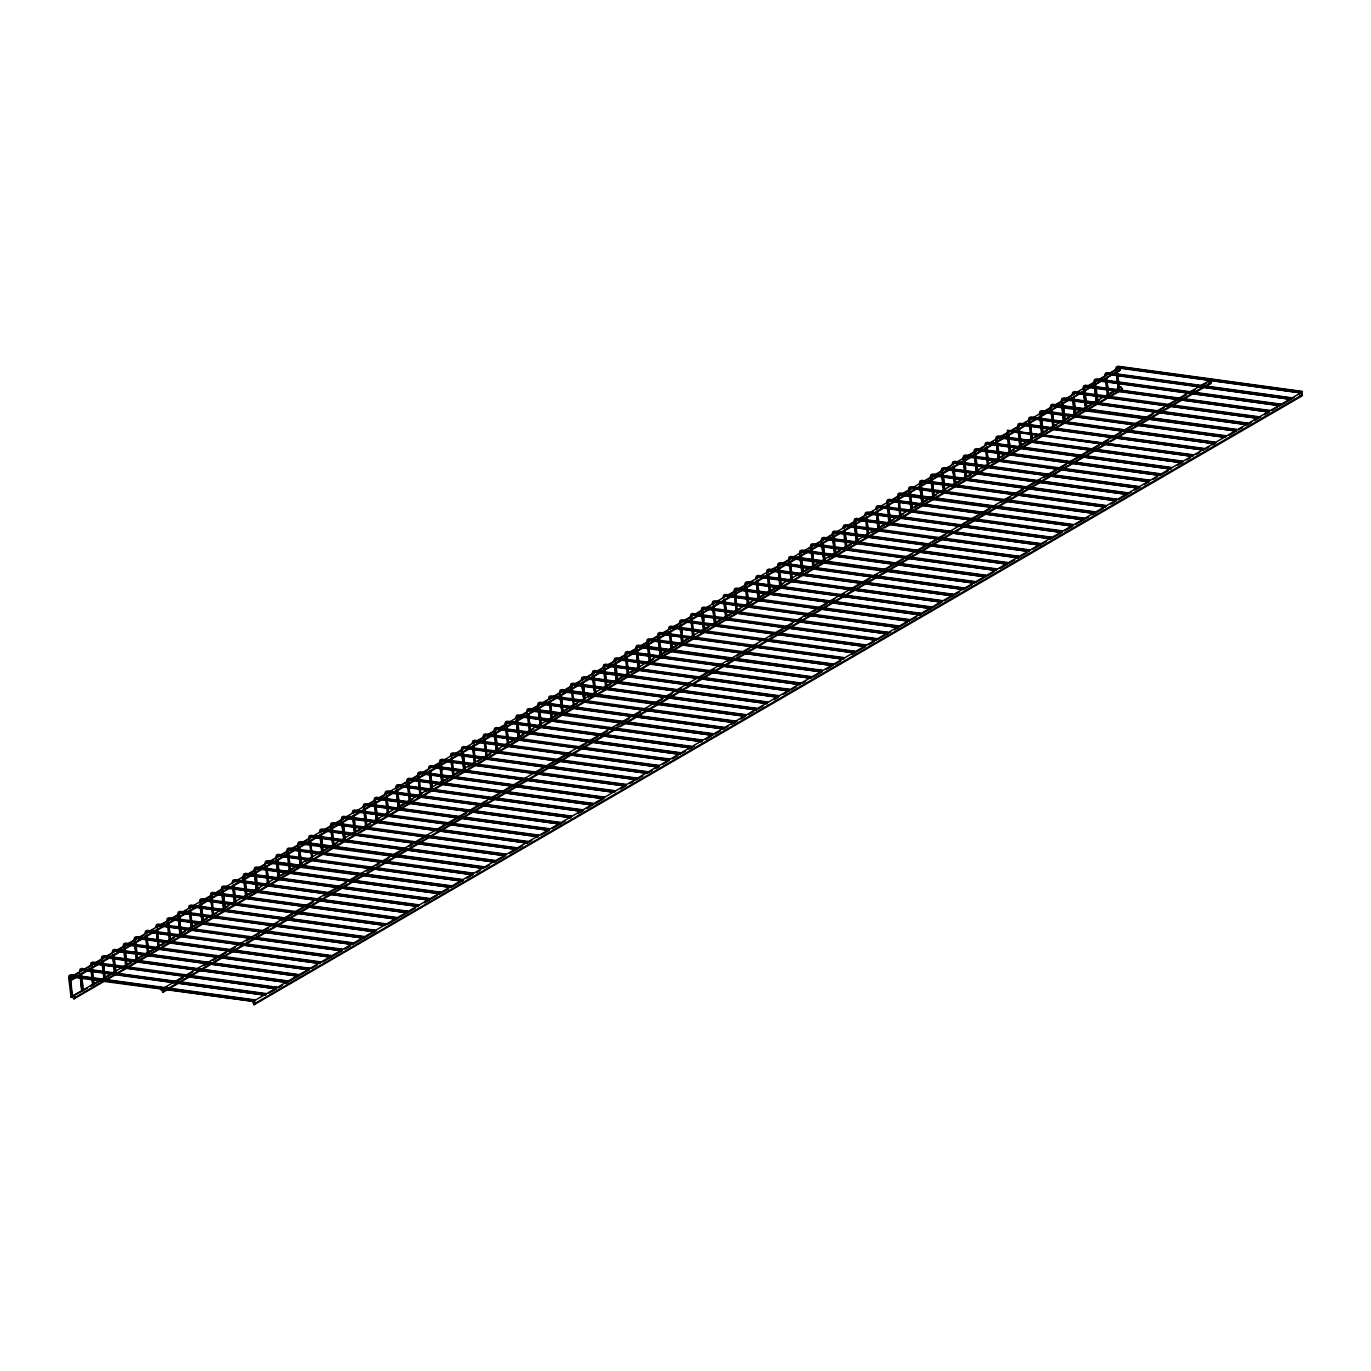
<?xml version="1.0" encoding="UTF-8"?>
<svg xmlns="http://www.w3.org/2000/svg" width="1371" height="1371" viewBox="0 0 1371 1371"><rect width="100%" height="100%" fill="white"/><g stroke="black" fill="none" stroke-linecap="round" stroke-linejoin="round"><path stroke-width="1.5" d="M254.081 1000.967L254.886 999.87L254.303 1001.481L70.692 975.963L68.927 978.02M264.997 994.643L265.803 993.529L265.203 995.14L81.609 969.623L79.844 971.696M275.897 988.302L276.702 987.206L276.119 988.799L92.508 963.282L90.743 965.355M286.813 981.962L287.619 980.865L287.019 982.459L103.425 956.941L101.643 959.015L103.836 978.157L105.224 977.712M297.713 975.621L298.518 974.524L297.935 976.118L114.324 950.6L112.559 952.674M308.629 969.28L309.435 968.183L308.835 969.794L125.241 944.259L123.459 946.333M319.529 962.939L320.334 961.842L319.751 963.453L136.14 937.935L134.375 939.992L136.552 959.134L134.804 945.219M330.445 956.598L331.251 955.501L330.651 957.112L147.057 931.595L145.275 933.651M341.345 950.257L342.15 949.16L341.568 950.771L157.956 925.254L156.191 927.31M352.244 943.933L353.05 942.82L352.467 944.43L168.873 918.913L167.091 920.969M363.161 937.593L363.966 936.496L363.384 938.09L179.772 912.572L178.007 914.646M374.06 931.252L374.866 930.155L374.283 931.749L190.689 906.231L188.907 908.305M384.977 924.911L385.782 923.814L385.2 925.408L201.588 899.89L199.823 901.964M395.876 918.57L396.682 917.473L396.099 919.067L212.505 893.549M406.793 912.229L407.598 911.132L407.016 912.743L223.404 887.208M417.692 905.888L418.498 904.791L417.915 906.402L234.321 880.885M428.609 899.547L429.414 898.451L428.832 900.062L245.22 874.544M439.508 893.207L440.314 892.11L439.731 893.721L256.12 868.203L254.355 870.259M450.425 886.883L451.23 885.769L450.648 887.38L267.037 861.862L265.271 863.936M461.324 880.542L462.13 879.445L461.547 881.039L277.936 855.521L276.171 857.595M472.241 874.201L473.046 873.104L472.447 874.698L288.853 849.18L287.087 851.254M483.14 867.86L483.946 866.763L483.363 868.357L299.752 842.839L297.987 844.913L300.163 864.056L301.551 863.61M494.057 861.519L494.862 860.422L494.263 862.033L310.669 836.499L308.903 838.572L311.748 857.698M504.956 855.178L505.762 854.082L505.179 855.693L321.568 830.175L319.803 832.231M515.873 848.838L516.678 847.741L516.079 849.352L332.485 823.834L330.719 825.89L332.896 845.033L334.284 844.605M526.772 842.497L527.578 841.4L526.995 843.011L343.384 817.493L341.619 819.55M537.689 836.173L538.495 835.059L537.895 836.67L354.301 811.152L352.536 813.226M548.589 829.832L549.394 828.735L548.811 830.329L365.2 804.811L363.435 806.885L365.611 826.028L366.64 825.428M559.505 823.491L560.311 822.394L559.711 823.988L376.117 798.47L374.352 800.544M570.405 817.15L571.21 816.053L570.627 817.647L387.016 792.13M581.321 810.809L582.127 809.713L581.527 811.306L397.933 785.789M592.221 804.469L593.026 803.372L592.443 804.983L408.832 779.448M603.137 798.128L603.943 797.031L603.343 798.642L419.749 773.124M614.037 791.787L614.842 790.69L614.259 792.301L430.648 766.783M624.953 785.446L625.759 784.349L625.159 785.96L441.565 760.442L439.8 762.499M635.853 779.122L636.658 778.008L636.075 779.619L452.464 754.101L450.699 756.175M646.769 772.781L647.575 771.684L646.975 773.278L463.381 747.761L461.599 749.834M657.669 766.44L658.474 765.344L657.891 766.937L474.28 741.42L472.515 743.493M668.585 760.1L669.391 759.003L668.791 760.597L485.197 735.079L483.415 737.152L486.259 756.278M679.485 753.759L680.29 752.662L679.708 754.273L496.096 728.738L494.331 730.812M690.384 747.418L691.19 746.321L690.607 747.932L507.013 722.414L505.231 724.471M701.301 741.077L702.106 739.98L701.524 741.591L517.912 716.073L516.147 718.13M712.2 734.736L713.006 733.639L712.423 735.25L528.829 709.732L527.047 711.789M723.117 728.412L723.922 727.298L723.34 728.909L539.728 703.392L537.963 705.465L540.14 724.591L538.392 710.692M734.016 722.071L734.822 720.975L734.239 722.568L550.645 697.051L548.863 699.124M744.933 715.731L745.738 714.634L745.156 716.228L561.544 690.71L559.779 692.783L561.956 711.926L563.344 711.48M755.832 709.39L756.638 708.293L756.055 709.887L572.461 684.369L570.679 686.443L573.524 705.568M766.749 703.049L767.554 701.952L766.972 703.546L583.361 678.028M777.648 696.708L778.454 695.611L777.871 697.222L594.277 671.687M788.565 690.367L789.37 689.27L788.788 690.881L605.177 665.363M799.464 684.026L800.27 682.929L799.687 684.54L616.076 659.023L614.311 661.079M810.381 677.685L811.186 676.589L810.587 678.199L626.993 652.682L625.227 654.738L627.181 673.487M821.28 671.362L822.086 670.248L821.503 671.859L637.892 646.341L636.127 648.414M832.197 665.021L833.002 663.924L832.403 665.518L648.809 640L647.043 642.074M843.096 658.68L843.902 657.583L843.319 659.177L659.708 633.659L657.943 635.733L660.119 654.875L658.371 640.96M854.013 652.339L854.819 651.242L854.219 652.836L670.625 627.318L668.859 629.392M864.912 645.998L865.718 644.901L865.135 646.512L681.524 620.977L679.759 623.051M875.829 639.657L876.635 638.56L876.035 640.171L692.441 614.654L690.676 616.71M886.729 633.316L887.534 632.22L886.951 633.83L703.34 608.313L701.575 610.369M897.645 626.975L898.451 625.879L897.851 627.49L714.257 601.972L712.492 604.028M908.545 620.652L909.35 619.538L908.767 621.149L725.156 595.631L723.391 597.705M919.461 614.311L920.267 613.214L919.667 614.808L736.073 589.29L734.308 591.364M930.361 607.97L931.166 606.873L930.583 608.467L746.972 582.949M941.277 601.629L942.083 600.532L941.483 602.126L757.889 576.608M952.177 595.288L952.982 594.191L952.399 595.785L768.788 570.267M963.093 588.947L963.899 587.851L963.299 589.461L779.705 563.927M973.993 582.606L974.798 581.51L974.215 583.121L790.604 557.603L788.839 559.659L791.016 578.802L792.404 578.373M984.909 576.266L985.715 575.169L985.115 576.78L801.521 551.262L799.739 553.318L801.932 572.461L800.167 558.563M995.809 569.925L996.614 568.828L996.032 570.439L812.42 544.921L810.655 546.978M1006.725 563.601L1007.531 562.487L1006.931 564.098L823.337 538.58L821.555 540.654L823.748 559.796L825.136 559.351M1017.625 557.26L1018.43 556.163L1017.848 557.757L834.236 532.239L832.471 534.313L834.648 553.456L836.036 553.01M1028.541 550.919L1029.347 549.822L1028.747 551.416L845.153 525.898L843.371 527.972M1039.441 544.578L1040.246 543.482L1039.664 545.075L856.052 519.558L854.287 521.631L856.464 540.774L857.852 540.328M1050.34 538.237L1051.146 537.141L1050.563 538.752L866.969 513.217L865.187 515.29M1061.257 531.897L1062.062 530.8L1061.48 532.411L877.868 506.893L876.103 508.949M1072.156 525.556L1072.962 524.459L1072.379 526.07L888.785 500.552L887.003 502.609L888.819 521.597L889.848 521.734M1083.073 519.215L1083.878 518.118L1083.296 519.729L899.684 494.211L897.919 496.268M1093.972 512.891L1094.778 511.777L1094.195 513.388L910.601 487.87L908.819 489.944M1104.889 506.55L1105.694 505.453L1105.112 507.047L921.501 481.529M1115.788 500.209L1116.594 499.113L1116.011 500.706L932.417 475.189M1126.705 493.868L1127.51 492.772L1126.928 494.365L943.317 468.848M1137.604 487.528L1138.41 486.431L1137.827 488.025L954.216 462.507M1148.521 481.187L1149.326 480.09L1148.744 481.701L965.133 456.166L963.367 458.24M1159.42 474.846L1160.226 473.749L1159.643 475.36L976.032 449.842L974.267 451.899L976.443 471.041L977.831 470.613L976.443 471.041M1170.337 468.505L1171.142 467.408L1170.543 469.019L986.949 443.501L985.183 445.558M1181.236 462.181L1182.042 461.067L1181.459 462.678L997.848 437.16L996.083 439.217M1192.153 455.84L1192.959 454.726L1192.359 456.337L1008.765 430.82L1007 432.893M1203.053 449.499L1203.858 448.403L1203.275 449.996L1019.664 424.479L1017.899 426.552M1213.969 443.159L1214.775 442.062L1214.175 443.656L1030.581 418.138L1028.816 420.212L1030.992 439.354L1032.38 438.909M1224.869 436.818L1225.674 435.721L1225.091 437.315L1041.48 411.797L1039.715 413.871M1235.785 430.477L1236.591 429.38L1235.991 430.991L1052.397 405.456L1050.632 407.53L1052.808 426.672L1054.196 426.244M1246.685 424.136L1247.49 423.039L1246.907 424.65L1063.296 399.132L1061.531 401.189L1063.707 420.331M1257.601 417.795L1258.407 416.698L1257.807 418.309L1074.213 392.791L1072.448 394.848M1268.501 411.454L1269.306 410.357L1268.723 411.968L1085.112 386.451L1083.347 388.507L1085.524 407.65L1086.912 407.221M1279.417 405.131L1280.223 404.017L1279.623 405.627L1096.029 380.11M1290.317 398.79L1291.122 397.693L1290.539 399.287L1106.928 373.769M1301.233 392.449L1302.039 391.352L1301.439 392.946L1117.845 367.428L1116.08 369.502L1118.256 388.644L1119.267 388.044M87.144 988.371L70.744 997.008L73.606 995.5L75.251 997.368L74 998.842L72.355 996.974L70.469 976.872L254.698 1001.515M71.446 976.512L72.8 979.511L70.178 978.003M79.604 971.131L80.118 969.091L81.883 968.474L265.408 993.495M80.855 971.096L81.266 969.52M81.095 971.662L82.363 970.188L265.597 995.175M90.503 964.79L91.034 962.768L92.782 962.134L276.308 987.171M91.994 965.321L92.285 964.19M101.42 958.449L101.934 956.427L103.699 955.793L287.225 980.831M102.671 958.415L104.436 956.341L287.824 981.362M102.911 958.98L104.179 957.506L287.413 982.493M112.319 952.108L112.85 950.086L114.598 949.452L298.124 974.49M113.587 952.074L115.353 950.017L298.741 975.021M123.236 945.767L123.75 943.745L125.515 943.111L309.041 968.149M124.727 946.298L125.018 945.167M134.135 939.426L134.666 937.404L136.415 936.77L319.94 961.808M135.626 939.958L136.894 938.484L320.129 963.487M145.052 933.085L145.566 931.063L147.314 930.429L330.857 955.467M146.543 933.617L147.794 932.143L331.045 957.147M155.951 926.762L156.483 924.722L158.231 924.088L341.756 949.126M157.442 927.293L158.71 925.802L341.945 950.806M166.868 920.421L167.382 918.381L169.13 917.765L352.673 942.785M168.359 920.952L169.61 919.478L352.861 944.465M177.767 914.08L178.299 912.041L180.047 911.424L363.572 936.444M179.258 914.611L180.526 913.137L363.761 938.124M162.549 988.954L164.194 990.822L162.943 992.296L161.589 989.296L1209.702 380.418L1210.782 381.052L1211.056 383.417L1186.035 397.744M188.684 907.739L189.198 905.717L190.946 905.083L374.489 930.121M190.175 908.27L191.426 906.797L374.677 931.783M199.583 901.398L200.115 899.376L201.863 898.742L385.388 923.78M210.5 895.057L211.014 893.035L212.762 892.401L396.305 917.439M210.723 895.623L211.134 894.046L213.516 892.967L396.905 917.97M211.991 895.589L213.242 894.115L396.493 919.118M221.399 888.716L221.931 886.694L223.679 886.06L407.204 911.098M222.89 889.248L224.159 887.774L407.393 912.778M232.316 882.376L232.83 880.353L234.578 879.719L418.121 904.757M232.539 882.941L232.95 881.364L235.332 880.285L418.721 905.306M243.455 876.6L243.867 875.024L246.249 873.944L429.637 898.965M244.466 876.018L244.878 874.441M244.706 876.566L245.975 875.092L429.209 900.096M254.132 869.711L254.646 867.672L256.394 867.038L439.937 892.075M255.383 869.677L257.148 867.603L440.537 892.624M265.031 863.37L265.563 861.331L267.311 860.714L450.836 885.735M266.282 863.336L268.065 861.262L451.453 886.283M277.439 857.561L278.69 856.087L461.941 881.073M286.847 850.688L287.379 848.666L289.127 848.032L472.652 873.07M288.338 851.22L289.607 849.746L472.841 874.732M253.669 1001.378L255.314 1003.246L254.046 1004.72L252.692 1001.721L1300.805 392.843L1301.884 393.477L1302.159 395.842L254.046 1004.72M297.764 844.347L298.278 842.325L300.026 841.691L483.569 866.729M299.015 844.313L300.78 842.257L484.169 867.26M308.664 838.007L309.195 835.984L310.943 835.35L494.468 860.388M309.915 837.972L310.326 836.396M310.154 838.538L311.423 837.064L494.657 862.068M319.563 831.666L320.094 829.644L321.842 829.009L505.385 854.047M321.071 832.197L321.362 831.083M330.48 825.325L331.011 823.303L332.759 822.669L516.284 847.706M331.971 825.856L333.239 824.382L516.473 849.386M341.379 819.001L341.91 816.962L343.658 816.328L527.201 841.366M342.647 818.967L344.412 816.893L527.801 841.914M342.887 819.532L344.138 818.041L527.389 843.045M352.296 812.66L352.827 810.621L354.575 810.004L538.1 835.025M353.787 813.192L354.078 812.06M363.195 806.319L363.726 804.28L365.474 803.663L549 828.684M364.686 806.851L365.954 805.377L549.205 830.363M374.112 799.979L374.626 797.956L376.391 797.322L559.916 822.36M375.363 799.944L377.128 797.871L560.516 822.891M385.011 793.638L385.542 791.615L387.29 790.981L570.816 816.019M385.251 794.203L385.662 792.627L388.044 791.547L571.433 816.55M386.502 794.169L387.77 792.695L571.022 817.682M395.928 787.297L396.442 785.275L398.207 784.64L581.732 809.678M397.419 787.828L398.687 786.354L581.921 811.358M406.827 780.956L407.358 778.934L409.106 778.3L592.632 803.337M407.067 781.521L407.478 779.945L409.86 778.865L593.249 803.869M408.318 781.487L409.586 780.013L592.838 805.017M417.744 774.615L418.258 772.593L420.023 771.959L603.548 796.997M417.984 775.181L418.378 773.604L420.76 772.524L604.148 797.545M419.235 775.146L420.503 773.672L603.737 798.676M428.643 768.274L429.174 766.252L430.922 765.618L614.448 790.656M428.883 768.84L429.294 767.263L431.676 766.183L615.065 791.204M439.56 761.95L440.074 759.911L441.839 759.277L625.365 784.315M441.051 762.482L442.319 760.991L625.553 785.994M450.459 755.61L450.99 753.57L452.738 752.953L636.264 777.974M451.95 756.141L453.218 754.667L636.452 779.653M461.376 749.269L461.89 747.246L463.655 746.612L647.181 771.65M472.275 742.928L472.806 740.906L474.555 740.271L658.08 765.309M473.766 743.459L475.034 741.985L658.269 766.972M483.192 736.587L483.706 734.565L485.454 733.931L668.997 758.968M484.683 737.118L485.951 735.644L669.185 760.631M494.091 730.246L494.623 728.224L496.371 727.59L679.896 752.628M495.359 730.212L497.125 728.155L680.513 753.159M506.259 723.871L508.024 721.814L691.412 746.835M506.499 724.436L507.75 722.963L691.001 747.966M515.907 717.564L516.439 715.542L518.187 714.908L701.712 739.946M517.398 718.096L518.666 716.622L701.901 741.625M526.824 711.241L527.338 709.201L529.086 708.567L712.629 733.605M528.075 711.206L529.84 709.133L713.228 734.153M537.723 704.9L538.255 702.86L540.003 702.243L723.528 727.264M539.214 705.431L540.482 703.957L723.717 728.944M548.64 698.559L549.154 696.519L550.902 695.902L734.445 720.923M550.131 699.09L551.382 697.616L734.633 722.603M559.539 692.218L560.071 690.196L561.819 689.562L745.344 714.599M560.808 692.184L562.573 690.11L745.961 715.131M570.456 685.877L570.97 683.855L572.718 683.221L756.261 708.259M571.707 685.843L572.118 684.266M571.947 686.408L573.198 684.934L756.449 709.921M581.355 679.536L581.887 677.514L583.635 676.88L767.16 701.918M581.595 680.102L582.007 678.525L584.389 677.445L767.777 702.449M582.846 680.067L583.138 678.936M592.272 673.195L592.786 671.173L594.534 670.539L778.077 695.577M593.523 673.161L593.934 671.584M603.171 666.854L603.703 664.832L605.451 664.198L788.976 689.236M603.411 667.42L603.823 665.843L606.205 664.764L789.593 689.784M604.422 666.837L604.834 665.261M604.662 667.386L605.931 665.912L789.165 690.915M614.088 660.531L614.602 658.491L616.35 657.857L799.893 682.895M615.579 661.062L615.87 659.931M624.987 654.19L625.519 652.15L627.267 651.516L810.792 676.554M626.478 654.721L627.747 653.23L810.981 678.234M635.904 647.849L636.418 645.81L638.166 645.193L821.709 670.213M637.155 647.815L638.92 645.741L822.309 670.762M646.804 641.508L647.335 639.486L649.083 638.852L832.608 663.89M648.294 642.039L649.563 640.565L832.797 665.552M657.72 635.167L658.234 633.145L659.982 632.511L843.525 657.549M659.211 635.698L660.462 634.225L843.713 659.211M668.62 628.826L669.151 626.804L670.899 626.17L854.424 651.208M670.111 629.358L671.379 627.884L854.613 652.87M679.519 622.485L680.05 620.463L681.798 619.829L865.341 644.867M681.027 623.017L682.278 621.543L865.529 646.546M690.436 616.145L690.967 614.122L692.715 613.488L876.24 638.526M701.335 609.804L701.866 607.781L703.614 607.147L887.14 632.185M702.826 610.335L704.094 608.861L887.345 633.865M712.252 603.48L712.783 601.441L714.531 600.806L898.056 625.844M713.743 604.011L715.011 602.52L898.245 627.524M723.151 597.139L723.682 595.1L725.43 594.483L908.956 619.503M734.068 590.798L734.582 588.759L736.347 588.142L919.872 613.163M735.319 590.764L737.084 588.69L920.472 613.711M735.559 591.329L736.827 589.856L920.061 614.842M745.207 585.023L745.618 583.446L748 582.349L931.389 607.37M746.235 584.423L746.647 582.846M746.458 584.989L747.726 583.515L930.978 608.501M755.884 578.116L756.398 576.094L758.163 575.46L941.688 600.498M756.124 578.682L756.518 577.105L758.9 576.026L942.288 601.029M757.135 578.082L757.546 576.505M767.023 572.341L767.434 570.764L769.817 569.685L953.205 594.688M768.051 571.741L768.446 570.165M768.274 572.307L769.542 570.833L952.794 595.837M777.7 565.435L778.214 563.412L779.979 562.778L963.505 587.816M777.94 566L778.334 564.424L780.716 563.344L964.104 588.348M779.191 565.966L780.459 564.492L963.693 589.496M788.599 559.094L789.13 557.072L790.878 556.437L974.404 581.475M789.867 559.077L791.633 557.003L975.021 582.024M799.516 552.77L800.03 550.731L801.795 550.097L985.321 575.135M801.007 553.301L802.275 551.81L985.509 576.814M810.415 546.429L810.947 544.39L812.695 543.773L996.22 568.794M811.906 546.96L813.174 545.487L996.409 570.473M821.332 540.088L821.846 538.049L823.611 537.432L1007.137 562.453M822.583 540.054L824.348 537.98L1007.736 563.001M822.823 540.62L824.091 539.146L1007.325 564.132M832.231 533.747L832.763 531.725L834.511 531.091L1018.036 556.129M833.499 533.713L833.894 532.137M833.722 534.279L834.99 532.805L1018.225 557.791M843.148 527.407L843.662 525.384L845.41 524.75L1028.953 549.788M844.639 527.938L844.93 526.807M854.047 521.066L854.579 519.043L856.327 518.409L1039.852 543.447M855.315 521.031L857.081 518.975L1040.469 543.979M855.538 521.597L856.806 520.123L1040.041 545.11M864.964 514.725L865.478 512.703L867.226 512.069L1050.769 537.106M866.215 514.691L867.98 512.634L1051.368 537.638M875.863 508.384L876.395 506.362L878.143 505.728L1061.668 530.766M877.354 508.915L877.646 507.801M886.78 502.043L887.294 500.021L889.042 499.387L1072.585 524.425M888.271 502.574L889.522 501.101L1072.773 526.104M897.679 495.719L898.211 493.68L899.959 493.046L1083.484 518.084M898.948 495.685L900.713 493.611L1084.101 518.632M908.596 489.378L909.11 487.339L910.858 486.722L1094.401 511.743M910.087 489.91L911.338 488.436L1094.589 513.422M919.495 483.038L920.027 480.998L921.775 480.381L1105.3 505.402M919.735 483.603L920.147 482.026L922.529 480.93L1105.917 505.95M920.986 483.569L922.255 482.095L1105.489 507.081M930.412 476.697L930.926 474.674L932.674 474.04L1116.217 499.078M930.635 477.262L931.046 475.686L933.428 474.589L1116.817 499.61M931.903 477.228L933.154 475.754L1116.405 500.741M941.311 470.356L941.843 468.334L943.591 467.7L1127.116 492.737M941.551 470.921L941.963 469.345L944.345 468.265M942.802 470.887L944.071 469.413L1127.305 494.4M952.228 464.015L952.742 461.993L954.49 461.359L1138.033 486.397M952.451 464.58L952.862 463.004L955.244 461.924L1138.633 486.928M963.128 457.674L963.659 455.652L965.407 455.018L1148.932 480.056M964.618 458.205L965.887 456.732L1149.121 481.735M974.044 451.333L974.558 449.311L976.306 448.677L1159.849 473.715M975.535 451.864L976.786 450.391L1160.037 475.394M984.944 445.009L985.475 442.97L987.223 442.336L1170.748 467.374M986.195 444.975L987.977 442.902L1171.348 467.922M997.111 438.634L998.876 436.561L1182.265 461.581M997.351 439.2L998.602 437.726L1181.853 462.713M1008.251 432.859L1009.519 431.385L1192.753 456.372M1017.659 425.987L1018.19 423.965L1019.938 423.331L1203.481 448.368M1018.927 425.953L1020.692 423.879L1204.081 448.9M1028.576 419.646L1029.107 417.624L1030.855 416.99L1214.38 442.028M1029.827 419.612L1031.609 417.555L1214.98 442.559M1030.067 420.177L1031.335 418.703L1214.569 443.69M1039.475 413.305L1040.006 411.283L1041.754 410.649L1225.297 435.687M1040.983 413.836L1042.234 412.363L1225.485 437.349M1050.392 406.964L1050.923 404.942L1052.671 404.308L1236.196 429.346M1051.643 406.93L1053.425 404.873L1236.796 429.877M1061.291 400.623L1061.822 398.601L1063.57 397.967L1247.096 423.005M1062.782 401.155L1064.05 399.681L1247.302 424.684M1072.208 394.282L1072.722 392.26L1074.487 391.626L1258.012 416.664M1073.699 394.814L1073.99 393.7M1083.107 387.959L1083.638 385.919L1085.386 385.285L1268.912 410.323M1084.375 387.924L1086.14 385.851L1269.529 410.872M1084.598 388.49L1085.866 386.999L1269.118 412.003M1094.024 381.618L1094.538 379.578L1096.303 378.962L1279.829 403.982M1094.264 382.183L1094.658 380.607L1097.04 379.51L1280.428 404.531M1095.275 381.584L1095.686 380.007M1095.515 382.149L1096.783 380.675L1280.017 405.662M1104.923 375.277L1105.454 373.238L1107.202 372.621L1290.728 397.641M1105.163 375.843L1105.574 374.266L1107.957 373.169L1291.345 398.19M1106.414 375.808L1106.705 374.677M1115.84 368.936L1116.354 366.914L1118.119 366.28L1301.645 391.318M1109.927 373.769L1117.622 368.336L1120.244 369.862L1028.319 424.016M1117.331 371.027L1119.49 388.439L1120.758 386.965L1122.403 388.833L1121.135 390.307M1208.434 381.892L1209.702 380.418M1299.537 394.317L1300.805 392.843M80.255 976.923L81.66 990.667L82.688 990.822M83.408 990.393L81.335 973.77M125.429 965.081L126.303 965.458M147.245 952.399L148.119 952.776M178.436 919.872L179.824 933.617L180.852 933.771L179.498 916.719M192.334 927.242L190.723 927.293L192.334 927.242L190.415 910.378M200.252 907.191L202 921.106L200.063 904.089M211.151 900.85L212.539 914.611L213.568 914.748L211.991 897.148M221.845 892.59L223.456 908.27L224.484 908.407M232.967 888.168L234.355 901.929L235.384 902.067M254.783 875.503L256.171 889.248L257.2 889.385M267.808 882.496L268.836 882.633M461.753 879.411L278.21 854.373L276.462 855.007L275.948 857.029L277.987 876.566L279.735 876.292M298.415 850.14L300.163 864.056M312.468 857.269L310.394 840.646M320.231 837.458L321.619 851.22L322.648 851.357M343.59 838.298L344.464 838.675M387.222 812.952L388.096 813.329M396.579 793.089L398.344 807.005L396.168 787.862L396.562 786.286L398.944 785.206L582.332 810.21M409.038 800.27L410.495 800.458L408.558 783.595M440.211 767.743L441.616 781.487L442.627 781.624L441.291 764.59M450.905 759.465L452.876 775.318L450.939 758.3M453.544 775.301L452.67 774.906M462.027 755.061L463.792 768.977L461.856 751.959M472.944 748.72L474.332 762.482L475.36 762.619L473.783 745.019M494.76 736.038L496.148 749.8L497.176 749.937M507.784 743.031L508.812 743.185M516.576 723.357L517.964 737.118L518.992 737.255M529.6 730.366L530.628 730.503M560.208 698.01L561.956 711.926M574.26 705.14L572.187 688.516M583.549 698.85L584.44 699.227M594.466 692.509L596.059 692.475M605.365 686.168L606.256 686.545M628.072 673.864L626.496 656.281M648.997 660.822L650.454 661.011L648.534 644.147M670.813 648.14L672.27 648.329L670.35 631.465M681.061 636.007L681.576 642.039L682.604 642.176L681.267 625.125M702.003 615.596L703.392 629.358L704.42 629.495L703.083 612.443M712.697 607.336L714.668 623.171L712.731 606.171M715.336 623.154L714.445 622.777M734.719 596.591L736.124 610.335L737.152 610.489L735.559 592.889M756.535 583.909L757.94 597.67L758.968 597.807M769.559 590.901L770.588 591.038M778.351 571.227L779.756 584.989L780.785 585.126M833.122 541.476L834.648 553.456M845.341 546.721L846.215 547.098M867.158 534.039L868.032 534.416M910.79 508.675L912.246 508.881L910.327 492.018M920.164 488.83L921.912 502.746L919.975 485.728M927.087 500.261L923.146 502.54L921.226 485.677M941.757 474.212L943.368 489.91L944.396 490.047L943.042 472.995M952.879 469.807L954.644 483.723L952.691 466.706M963.796 463.467L965.184 477.228L966.212 477.365L964.858 460.313M1181.665 461.033L998.122 436.012L996.374 436.629L995.86 438.669L998.259 458.36L999.51 458.171L997.351 440.759M1018.327 431.779L1019.716 445.524L1021.464 445.249M1040.143 419.098L1041.532 432.859L1042.56 432.996M1063.348 420.177L1061.959 406.416M1065.096 419.903L1063.022 403.263M1072.859 400.075L1074.264 413.836L1075.292 413.973M1097.828 400.88L1095.755 384.257M1107.134 394.574L1108.008 394.968M73.297 975.449L1118.599 367.994M73.88 975.844L79.432 972.622M88.687 967.24L92.388 965.098M97.941 961.876L101.643 959.717M107.178 956.495L110.88 954.336M116.432 951.114L125.686 945.75M131.239 942.511L134.941 940.369M140.493 937.147L144.195 934.988M149.73 931.766L153.432 929.607M162.686 924.243L168.239 921.021M173.791 917.782L179.344 914.56M183.046 912.418L186.747 910.258M199.686 902.735L212.642 895.212M216.344 893.052L221.896 889.83M242.239 878.006L245.94 875.863M249.642 873.704L255.195 870.482M260.747 867.26L264.449 865.101M270.001 861.879L273.686 859.737M284.791 853.276L288.493 851.134M294.045 847.912L299.598 844.673M303.299 842.531L307.001 840.372M312.537 837.15L316.238 835.008M327.343 828.547L332.896 825.325M336.598 823.183L342.15 819.944M345.852 817.802L349.554 815.642M369.896 803.817L375.448 800.595M379.15 798.453L384.703 795.214M405.045 783.389L408.747 781.247M414.299 778.025L418.001 775.866M423.553 772.644L427.255 770.502M432.808 767.263L442.045 761.899M456.851 753.296L462.404 750.074M466.106 747.915L469.807 745.773M477.194 741.471L484.597 737.17M490.15 733.931L495.702 730.709M499.404 728.567L504.956 725.345M516.062 718.884L527.15 712.44M532.702 709.218L538.255 705.979M543.807 702.757L547.509 700.615M553.061 697.376L560.448 693.092M567.851 688.79L571.553 686.631M575.254 684.489L580.807 681.25M586.36 678.028L595.014 672.253L778.265 697.256M597.465 671.584L603 668.363M610.403 664.061L615.956 660.822M621.509 657.6L625.21 655.458M630.763 652.236L636.315 648.997M640.017 646.855L649.254 641.474M654.807 638.252L658.508 636.11M664.061 632.871L667.763 630.729M673.315 627.507L678.868 624.268M686.254 619.966L691.807 616.744M697.359 613.523L701.061 611.38M706.613 608.141L710.315 605.999M728.806 595.254L736.21 590.952M739.912 588.793L743.613 586.651M749.166 583.412L752.868 581.27M775.061 568.365L778.762 566.223M782.464 564.064L789.867 559.762M808.359 549.017L812.06 546.858M817.613 543.636L821.315 541.494M826.867 538.272L832.42 535.033M850.911 524.288L856.464 521.066M860.165 518.906L863.867 516.764M869.42 513.542L873.121 511.383M893.464 499.558L899.016 496.336M902.718 494.177L908.27 490.955M919.375 484.511L924.928 481.272M928.613 479.13L932.314 476.988M936.016 474.829L941.569 471.607M947.121 468.385L950.823 466.226M961.928 459.782L965.63 457.623M971.165 454.401L974.867 452.259M980.419 449.02L984.121 446.877M989.673 443.656L993.375 441.496M1000.779 437.195L1008.182 432.893M1013.717 429.671L1019.27 426.45M1022.972 424.29L1026.673 422.148M1039.629 414.625L1050.734 408.164M1056.27 404.942L1061.822 401.72M1065.524 399.578L1071.077 396.339M1089.585 385.594L1095.121 382.372M1098.822 380.213L1104.375 376.991M73.091 978.397L1120.244 369.862M71.823 979.871L97.735 964.824M101.437 962.665L251.287 875.572M254.989 873.43L458.497 755.164M462.198 753.022L501.049 730.435M504.751 728.292L578.751 685.277M582.452 683.135L612.049 665.929M615.75 663.77L621.303 660.548M625.005 658.406L654.601 641.2M658.303 639.057L774.855 571.313M778.557 569.171L808.153 551.965M811.855 549.805L982.064 450.905M985.766 448.745L1024.617 426.175M73.606 995.5L1120.758 386.965M90.846 986.212L111.205 974.387M124.144 966.863L131.547 962.562M135.249 960.42L153.758 949.657M161.144 945.373L164.846 943.214M170.398 939.992L174.1 937.833M177.802 935.69L185.205 931.389M188.907 929.23L198.144 923.865M203.696 920.644L207.398 918.484M212.951 915.262L216.652 913.103M222.205 909.881L227.757 906.659M248.1 894.835L259.205 888.374M264.757 885.152L268.459 883.01M281.398 875.486L285.099 873.327M288.801 871.185L301.757 863.661M305.459 861.502L311.011 858.28M323.95 850.757L327.652 848.598M331.354 846.455L336.906 843.234M357.265 831.392L360.967 829.249M366.503 826.028L370.204 823.868M375.757 820.646L379.459 818.504M385.011 815.265L388.713 813.123M399.818 806.679L405.353 803.44M409.055 801.298L412.757 799.139M418.309 795.917L422.011 793.775M425.713 791.615L431.265 788.394M442.37 781.95L447.906 778.711M451.607 776.569L464.563 769.045M468.265 766.886L473.818 763.664M477.519 761.522L481.221 759.363M484.923 757.22L490.458 753.981M494.16 751.839L499.712 748.617M510.817 742.157L514.519 740.014M520.072 736.793L523.773 734.633M527.458 732.491L533.011 729.269M545.966 721.729L557.072 715.285M562.624 712.063L568.16 708.841M571.861 706.682L577.414 703.46M588.519 696.999L594.071 693.777M605.177 687.334L610.712 684.112M614.414 681.953L627.37 674.429M631.071 672.287L634.773 670.128M647.729 662.604L653.264 659.382M658.817 656.143L677.325 645.398M681.027 643.256L688.431 638.955M701.369 631.431L708.773 627.13M712.474 624.97L721.729 619.589M727.281 616.367L730.983 614.225M736.518 611.003L740.22 608.844M745.773 605.622L751.325 602.4M760.579 597.019L764.281 594.877M769.834 591.638L782.772 584.115M804.983 571.21L808.684 569.068M812.386 566.909L825.325 559.385M829.027 557.243L840.132 550.782M847.535 546.481L851.237 544.338M854.921 542.179L858.623 540.037M871.579 532.514L884.535 524.99M890.087 521.751L893.789 519.609M899.325 516.387L903.026 514.228M914.131 507.784L917.833 505.625M932.64 497.039L936.342 494.88M941.877 491.658L945.579 489.498M956.684 483.055L960.385 480.895M965.938 477.674L971.491 474.452M975.192 472.31L978.877 470.15M982.579 468.008L988.131 464.769M991.833 462.627L997.385 459.405M1001.087 457.246L1004.789 455.103M1008.49 452.944L1014.043 449.722M1017.745 447.58L1030.684 440.057M1034.385 437.897L1038.087 435.755M1043.639 432.516L1047.341 430.374M1051.043 428.215L1056.595 424.993M1062.131 421.771L1069.534 417.47M1076.938 413.168L1080.639 411.026M1086.192 407.787L1091.744 404.565M1095.446 402.423L1099.148 400.263M1104.683 397.042L1113.938 391.66M75.251 997.368L1122.403 388.833M74 998.842L136.894 962.288M140.596 960.146L170.193 942.94M173.894 940.78L203.491 923.591M207.192 921.432L246.043 898.862M249.745 896.703L357.06 834.339M360.762 832.197L399.612 809.627M403.297 807.468L530.954 733.279M534.656 731.137L562.418 715.011M566.12 712.851L573.506 708.55M577.208 706.408L693.76 638.663M697.462 636.521L727.076 619.315M730.777 617.173L736.313 613.951M740.014 611.792L769.628 594.586M773.313 592.443L880.628 530.08M884.329 527.938L923.18 505.351M926.882 503.208L1097.091 404.291M1100.793 402.149L1119.284 391.386M161.298 990.428L166.834 987.206M177.939 980.745L183.491 977.523M187.193 975.364L192.745 972.142M203.851 965.698L209.386 962.476M213.088 960.317L216.789 958.175M222.342 954.936L226.044 952.794M229.745 950.651L235.298 947.412M246.403 940.969L250.088 938.809M255.64 935.588L259.342 933.445M264.894 930.223L268.596 928.064M274.149 924.842L277.85 922.683M281.552 920.541L292.64 914.08M298.192 910.858L303.745 907.636M307.447 905.494L312.999 902.255M316.701 900.113L320.403 897.954M324.104 895.811L337.043 888.288M340.745 886.129L346.297 882.907M349.999 880.765L362.955 873.241M366.657 871.082L370.359 868.94M375.894 865.701L379.596 863.559M383.297 861.399L388.85 858.177M394.402 854.956L405.508 848.512M409.209 846.353L412.894 844.21M418.446 840.971L423.999 837.75M436.955 830.226L457.297 818.401M460.999 816.259L466.551 813.02M472.104 809.798L486.911 801.195M490.612 799.053L499.849 793.672M503.551 791.53L525.761 778.625M536.849 772.164L544.253 767.863M547.954 765.721L570.165 752.816M579.402 747.435L586.805 743.133M590.507 740.991L597.91 736.69M601.612 734.548L607.164 731.309M616.419 725.945L620.103 723.785M625.656 720.563L629.358 718.421M634.91 715.182L640.463 711.96M658.954 701.215L662.656 699.056M668.208 695.834L671.91 693.692M677.463 690.453L681.164 688.311M701.506 676.486L714.462 668.962M727.418 661.422L732.971 658.2M736.673 656.058L740.374 653.898M744.059 651.756L749.611 648.534M753.313 646.375L757.015 644.233M769.971 636.71L773.672 634.55M779.225 631.328L782.91 629.169M786.611 627.027L792.164 623.805M797.716 620.583L801.418 618.424M805.12 616.282L808.821 614.122M812.523 611.98L816.225 609.821M821.777 606.599L827.313 603.377M831.015 601.218L834.716 599.076M840.269 595.854L843.97 593.694M855.076 587.251L860.628 584.012M864.313 581.87L869.865 578.648M873.567 576.488L877.269 574.346M880.97 572.187L893.926 564.663M897.628 562.521L903.181 559.299M906.865 557.14L912.418 553.918M917.97 550.696L929.075 544.236M932.777 542.093L936.479 539.934M940.18 537.792L945.733 534.57M960.523 525.967L969.777 520.586M975.329 517.364L990.119 508.761M1001.224 502.317L1010.478 496.936M1017.882 492.635L1023.434 489.413M1027.136 487.253L1040.075 479.73M1043.777 477.588L1056.733 470.047M1060.434 467.905L1065.987 464.683M1069.671 462.524L1090.031 450.699M1093.732 448.557L1099.285 445.335M1102.987 443.176L1108.539 439.954M1114.075 436.732L1121.478 432.431M1125.18 430.271L1132.583 425.97M1136.285 423.828L1143.688 419.526M1149.241 416.304L1152.925 414.145M1156.627 412.003L1164.03 407.701M1167.732 405.542L1176.986 400.178M1182.539 396.939L1186.241 394.797M1191.793 391.575L1195.478 389.415M1201.03 386.194L1206.583 382.972M164.194 990.822L1211.347 382.286M162.943 992.296L266.54 932.091M270.241 929.932L309.092 907.362M312.794 905.203L429.346 837.475M433.047 835.333L462.644 818.127M466.346 815.968L549.6 767.589M553.301 765.446L582.898 748.24M586.599 746.081L616.213 728.892M619.898 726.733L625.45 723.511M629.152 721.369L821.572 609.547M825.256 607.387L986.229 513.851M989.913 511.709L995.466 508.487M999.168 506.327L1028.764 489.139M1032.466 486.979L1106.483 443.981M1110.184 441.822L1149.035 419.252M1152.72 417.092L1182.333 399.886M269.042 993.17L274.594 989.948M278.296 987.806L281.998 985.646M285.699 983.504L307.892 970.599M311.594 968.44L317.147 965.218M322.699 961.996L341.208 951.251M344.909 949.092L350.445 945.87M354.146 943.711L376.357 930.823M387.462 924.362L415.207 908.236M424.462 902.855L437.4 895.332M441.102 893.189L448.506 888.888M452.207 886.729L463.312 880.285M467.014 878.143L470.716 875.983M476.251 872.761L479.953 870.602M485.505 867.38L489.207 865.238M494.76 861.999L504.014 856.635M509.566 853.413L522.505 845.873M528.058 842.651L531.759 840.509M541.014 835.128L548.417 830.826M552.119 828.684L565.058 821.16M578.014 813.62L583.566 810.398M587.268 808.256L590.97 806.097M594.671 803.954L602.058 799.653M620.566 788.891L624.268 786.748M629.82 783.527L633.522 781.367M637.207 779.225L642.759 776.003M648.312 772.764L652.013 770.622M655.715 768.463L659.417 766.32M663.118 764.161L666.82 762.019M672.373 758.797L677.908 755.575M681.61 753.416L685.311 751.274M689.013 749.114L694.566 745.893M705.671 739.449L711.223 736.21M714.925 734.068L720.461 730.846M724.162 728.687L727.864 726.544M731.566 724.385L737.118 721.163M740.82 719.021L744.522 716.862M748.223 714.719L753.776 711.48M757.478 709.338L763.013 706.116M774.118 699.656L777.82 697.513M783.372 694.292L787.074 692.132M790.776 689.99L796.328 686.751M801.864 683.529L805.565 681.387M812.969 677.085L820.372 672.784M825.925 669.562L831.477 666.34M835.179 664.181L840.731 660.959M851.819 654.498L864.775 646.975M868.477 644.833L874.03 641.611M877.731 639.452L890.67 631.928M894.372 629.769L907.328 622.245M911.03 620.103L916.582 616.881M920.284 614.722L940.626 602.897M944.328 600.755L959.134 592.152M964.67 588.93L972.073 584.629M975.775 582.469L983.178 578.168M986.88 576.026L994.283 571.724M999.836 568.502L1014.626 559.899M1018.327 557.74L1027.582 552.359M1033.134 549.137L1046.09 541.614M1051.626 538.392L1060.88 533.011M1064.582 530.868L1071.985 526.567M1075.687 524.408L1088.625 516.884M1092.327 514.742L1103.432 508.281M1110.836 503.98L1114.537 501.837M1118.239 499.678L1131.178 492.155M1134.88 490.013L1140.432 486.791M1144.134 484.631L1147.835 482.489M1153.388 479.25L1157.09 477.108M1160.791 474.949L1168.195 470.664M1177.432 465.283L1182.984 462.061M1186.686 459.902L1190.388 457.76M1195.94 454.521L1199.642 452.379M1205.195 449.157L1208.896 446.997M1212.581 444.855L1216.283 442.696M1229.239 435.173L1234.791 431.951M1238.493 429.809L1242.195 427.649M1247.747 424.427L1251.449 422.268M1255.133 420.126L1260.686 416.904M1264.388 414.745L1268.089 412.602M1271.791 410.443L1277.344 407.221M1281.045 405.079L1293.984 397.539M255.314 1003.246L1302.45 394.711M1073.87 392.689L1258.612 417.212M1052.174 406.382L1236.385 431.025M1041.155 411.694L1225.897 436.218M1007.291 430.288L1192.564 454.692M1008.422 430.717L1193.164 455.241M964.79 456.063L1149.549 480.587M910.258 487.768L1095.001 512.291M899.462 495.12L1083.673 519.763M877.526 506.773L1062.285 531.314M844.81 525.796L1029.552 550.319M812.078 544.818L996.837 569.342M790.382 558.511L974.592 583.155M724.831 595.528L909.573 620.052M713.914 601.869L898.656 626.393M703.015 608.21L887.757 632.734M692.098 614.534L876.84 639.075M681.198 620.874L865.941 645.398M670.282 627.215L855.024 651.739M659.382 633.556L844.125 658.08M648.466 639.897L833.208 664.421M637.686 647.249L821.897 671.893M615.75 658.92L800.493 683.444M561.322 691.618L745.533 716.262M550.302 696.948L735.045 721.472M528.606 710.641L712.817 735.284M517.57 715.97L702.329 740.494M484.854 734.976L669.596 759.5M473.938 741.317L658.697 765.841M463.038 747.658L647.78 772.181M452.122 753.999L453.493 753.502M441.222 760.339L625.964 784.863M353.958 811.049L538.7 835.573M332.142 823.731L516.884 848.255M321.242 830.055L505.985 854.596M299.546 843.748L483.757 868.391M288.51 849.077L473.252 873.601M277.61 855.418L462.353 879.942M266.814 862.77L451.025 887.414M224.433 886.626L222.051 887.705L221.639 889.282L223.816 908.425M201.246 899.787L386.005 924.311M190.346 906.128L191.7 905.631M179.43 912.469L364.189 936.993M168.53 918.81L353.272 943.334M157.614 925.151L342.373 949.675M146.714 931.492L331.456 956.015M124.898 944.156L309.64 968.68M92.165 963.179L276.925 987.703M1074.401 413.596L1075.652 413.408M1041.686 432.619L1043.28 432.568M987.72 464.135L988.028 464.683M954.422 483.329L956.015 483.278M933.171 495.822L934.062 496.199L932.143 479.336M921.689 502.334L923.3 502.3M834.442 553.061L835.676 552.856M801.709 572.067L802.943 571.878L801.247 556.986M779.893 584.749L781.504 584.714M659.914 654.481L661.508 654.43L659.211 637.258M561.75 711.532L562.984 711.326M539.934 724.196L541.168 724.008M518.118 736.878L519.712 736.844M463.569 768.583L464.803 768.377L462.867 751.359M398.121 806.611L399.732 806.559L397.419 789.388M321.774 850.98L323.008 850.774M299.958 863.661L301.192 863.456M256.326 889.008L257.919 888.974L255.623 870.242L256.874 868.751L440.125 893.755M245.992 895.177L246.866 895.554L244.946 878.691M223.593 908.03L225.204 907.996L223.13 891.356M201.794 920.712L203.388 920.661M81.797 990.428L83.031 990.239M1094.898 389.33L1096.08 401.155L1097.108 401.309M1053.836 426.073L1052.808 426.672M1008.49 434.967L1010.564 451.59L1008.816 451.864L1009.844 452.019M898.348 501.512L899.736 515.256L900.764 515.393L899.187 497.81M876.532 514.176L877.92 527.938L878.948 528.075M813.86 565.538L812.472 565.966L813.5 566.103M792.044 578.219L791.016 578.802M746.698 587.096L748.772 603.72L747.024 604.011L748.052 604.148M724.659 599.23L726.596 616.247L725.208 616.676L726.236 616.813M636.555 653.641L637.943 667.386L638.972 667.54M614.739 666.323L616.127 680.067L617.156 680.205M573.883 704.985L572.872 705.585M552.067 717.667L550.679 718.096L551.708 718.25M484.923 739.226L486.996 755.849L485.608 756.295M432.448 787.554L430.7 787.828L429.123 770.965M418.189 778.488L419.8 794.169L420.828 794.306L419.235 776.723M374.763 805.771L376.168 819.532L377.196 819.669M353.17 820.372L354.352 832.197L355.38 832.334M290.652 869.951L288.904 870.242L289.932 870.379M168.599 923.06L170.672 939.683L169.284 940.112L167.348 923.111M156.62 932.554L158.008 946.298L159.036 946.436L157.459 928.853M112.988 957.901L114.376 971.662L115.404 971.799M91.172 970.582L92.56 984.327L93.588 984.481M1120.964 367.12L1300.136 391.558M1117.571 367.856L1301.833 392.98M1107.682 374.334L1290.934 399.321M1074.967 393.34L1258.201 418.344M1064.324 398.533L1247.713 423.553M1020.418 425.044L1203.669 450.031M987.703 444.05L1170.937 469.053M979.168 449.534L1160.449 474.263M954.97 463.072L1138.221 488.076M946.453 468.539L1127.733 493.269M889.796 499.952L1073.185 524.973M878.622 507.441L1061.857 532.445M867.706 513.782L1050.957 538.786M845.89 526.464L1029.141 551.45M835.265 531.64L1018.653 556.66M804.64 550.953L983.812 575.392M952.588 594.157L769.062 569.119L767.314 569.753L766.783 571.776L769.2 591.484M758.643 577.174L941.877 602.16M930.772 606.839L747.246 581.801L745.498 582.435L744.967 584.457L747.384 604.165M725.91 596.196L909.162 621.183M693.195 615.202L876.429 640.206M630.129 652.373L809.284 676.811M616.83 659.571L800.081 684.575M778.677 696.108L595.288 671.105L592.906 672.184L592.495 673.761L594.688 692.903M584.115 678.594L767.349 703.597M573.472 683.786L756.861 708.79M542.865 703.083L722.037 727.521M690.813 746.287L507.27 721.249L505.522 721.883L505.008 723.905L507.424 743.613M496.85 729.303L680.085 754.307M464.135 748.326L647.369 773.313M455.6 753.793L636.881 778.522M431.402 767.332L614.654 792.335M376.871 799.036L560.105 824.022M368.336 804.503L547.509 828.941M355.055 811.718L538.289 836.704M322.322 830.723L505.573 855.727M311.697 835.916L495.068 860.919M429.02 898.416L245.495 873.378L243.747 874.013L243.215 876.035L245.632 895.743M235.058 881.433L418.309 906.437M226.541 886.917L407.821 911.629M202.342 900.456L385.577 925.442M193.808 905.923L375.088 930.652M137.169 937.336L320.557 962.339M125.995 944.825L309.229 969.828M115.078 951.166L298.312 976.152M93.262 963.847L276.496 988.834M82.62 969.023L266.008 994.044M254.492 999.836L70.966 974.798L69.218 975.432L68.687 977.472L71.103 997.163M71.72 975.364L255.109 1000.384M1118.256 388.644L1116.491 374.729M856.464 540.774L854.938 528.795M694.24 635.424L692.492 635.698L690.915 618.835M311.08 857.715L312.108 857.115L310.651 844.365M137.58 958.535L135.643 941.534M1300.102 395.568L1301.182 396.202M1208.999 383.143L1210.079 383.76M1117.896 370.701L1118.976 371.335M1106.654 377.916L1108.591 394.779M1107.151 383.743L1108.128 392.26M1105.592 381.069L1107.34 394.985M1094.504 384.308L1096.44 401.309M1084.838 390.598L1086.775 407.461M1084.615 390.05L1086.072 402.8M1083.775 393.751L1085.095 405.336M1073.939 396.922L1075.858 413.802M1072.927 399.115L1074.624 413.991M1063.279 406.981L1064.736 419.732M1052.123 409.603L1054.042 426.467M1052.14 411.197L1053.099 419.697M1041.223 415.944L1043.142 432.808M1041.223 417.521L1042.2 426.038M1039.955 415.996L1041.891 433.013M1030.307 422.285L1032.226 439.148M1030.324 423.862L1032.02 438.754M1019.407 428.626L1021.326 445.489M1018.139 428.677L1020.075 445.695M1008.268 434.418L1010.204 451.436M1006.76 432.328L1009.176 452.036M996.323 441.359L998.259 458.36M986.674 447.649L988.594 464.512M986.452 447.1L988.388 464.118M985.423 447.683L987.36 464.7M975.535 453.441L977.694 470.853M974.473 455.206L976.238 470.647M964.636 459.782L965.595 468.282M966.075 472.532L966.572 476.782M963.607 460.365L965.544 477.382M953.719 466.106L955.878 483.517M942.82 472.447L944.756 489.464M941.791 473.046L943.728 490.064M931.903 478.787L933.84 495.805M930.875 479.387L932.828 496.405M921.004 485.128L922.94 502.146M910.087 491.469L910.567 495.719M911.064 499.969L912.023 508.487M909.059 492.069L911.012 509.069M898.159 498.41L900.096 515.41M888.511 504.682L890.43 521.563M888.271 504.151L890.207 521.169M877.371 510.492L879.514 527.904M876.823 515.325L878.28 528.092M866.695 517.364L868.614 534.227M866.455 516.816L868.151 531.708M865.444 517.415L867.38 534.433M855.778 523.705L857.698 540.568M844.879 530.046L846.798 546.909M844.639 529.497L846.335 544.39M843.799 533.199L845.564 547.115M833.962 536.387L835.882 553.25M823.063 542.727L824.982 559.591M823.32 546.429L824.279 554.947M821.983 545.881L823.303 557.466M812.146 549.068L814.066 565.932M812.403 552.77L813.123 559.145M810.895 549.12L812.832 566.12M801.247 555.409L803.166 572.273M790.33 561.733L792.267 578.613M790.347 563.327L791.324 571.827M779.431 568.074L781.35 584.954M778.18 568.125L780.116 585.143M768.514 574.415L770.451 591.278M768.531 576.009L770.228 590.884M757.375 580.207L759.534 597.619M756.364 580.807L758.3 597.825M746.475 586.548L748.412 603.566M734.548 593.489L736.484 610.506M724.882 599.778L726.819 616.642M723.631 599.83L725.567 616.83M713.743 605.571L715.902 622.982M702.843 611.912L703.803 620.412M704.3 624.662L704.78 628.929M701.815 612.494L703.751 629.512M691.927 618.252L694.086 635.664M681.027 624.576L682.964 641.594M679.999 625.176L681.935 642.194M679.965 626.358L680.633 632.151M671.087 639.434L672.064 647.935M669.099 631.517L671.036 648.534M648.312 643.599L650.248 660.616M647.283 644.199L649.22 661.216M637.395 649.94L639.554 667.351M636.367 650.54L638.303 667.557M626.718 656.829L628.638 673.692M615.819 663.17L617.738 680.033M615.048 667.471L616.504 680.222M604.902 669.494L606.822 686.374M604.68 668.962L606.376 683.838M603.651 669.545L605.588 686.563M593.763 675.303L595.922 692.715M593.146 680.924L594.243 690.573M583.086 682.175L585.006 699.039M583.343 685.894L584.56 696.519M582.075 684.352L583.772 699.244M582.024 685.329L583.343 696.914M561.27 694.857L563.19 711.72M561.527 698.559L562.247 704.951M550.371 701.198L552.29 718.061M550.371 702.775L551.348 711.292M549.103 701.249L551.056 718.267M539.454 707.539L541.374 724.402M528.555 713.88L530.474 730.743M528.555 715.456L530.251 730.349M527.304 713.931L529.24 730.932M517.638 720.203L519.558 737.084M516.387 720.255L518.324 737.272M506.739 726.544L508.658 743.425M506.499 726.013L508.435 743.013M495.599 732.337L497.742 749.748M494.571 732.937L496.508 749.954M484.683 738.678L486.619 755.695M472.755 745.618L474.692 762.636M463.107 751.908L465.026 768.771M451.967 757.7L454.127 775.112M441.051 764.041L441.788 770.416M442.507 776.809L442.987 781.059M440.04 764.641L441.976 781.641M430.374 770.93L432.311 787.794M430.151 770.382L432.088 787.4M418.224 777.306L420.16 794.323M408.335 783.064L410.272 800.064M407.307 783.646L409.244 800.664M386.742 796.277L388.679 813.14M386.519 795.728L388.456 812.746M385.679 799.43L387.427 813.346M375.603 802.069L377.762 819.481M374.591 802.669L376.528 819.687M364.926 808.959L366.862 825.822M364.703 808.41L366.4 823.303M354.026 815.299L355.946 832.163M353.255 819.601L354.712 832.351M343.127 821.64L345.046 838.504M343.367 825.342L344.584 835.984M341.859 821.675L343.795 838.692M342.27 826.713L343.367 836.379M332.21 827.964L334.13 844.844M331.131 831.117L332.468 842.702M321.311 834.305L323.23 851.185M321.551 838.024L322.288 844.399M320.043 834.356L321.979 851.374M299.495 846.987L301.414 863.85M299.495 848.563L300.472 857.081M288.578 853.328L290.498 870.191M288.596 854.904L289.555 863.422M287.327 853.379L289.264 870.396M277.679 859.668L279.598 876.532M276.411 859.72L278.364 876.737M266.762 866.009L268.682 882.873M266.779 867.586L268.476 882.478M265.511 866.061L267.448 883.078M254.595 872.402L256.548 889.402M244.724 878.143L246.66 895.16M233.807 884.484L235.966 901.895M232.779 885.066L234.732 902.084M222.907 890.824L224.844 907.825M210.963 897.748L212.916 914.765M201.314 904.037L203.234 920.901M201.091 903.489L203.028 920.507M190.175 909.83L192.111 926.847M189.164 910.43L191.1 927.447M179.275 916.171L181.212 933.188M178.247 916.771L180.184 933.788M168.359 922.512L170.295 939.529M156.431 929.435L158.368 946.453M146.783 935.725L148.702 952.605M146.543 935.193L148.479 952.211M145.532 935.776L147.468 952.794M124.967 948.406L126.886 965.27M124.727 947.858L126.663 964.876M123.887 951.56L125.652 965.475M113.827 954.199L115.969 971.611M112.799 954.799L114.736 971.816M103.151 961.088L105.07 977.951M102.911 960.54L104.607 975.432M92.234 967.429L94.171 984.292M91.463 971.731L92.92 984.498M81.592 977.472L82.551 985.989M80.084 973.821L82.02 990.839M69.955 977.437L72.132 996.58"/></g></svg>
